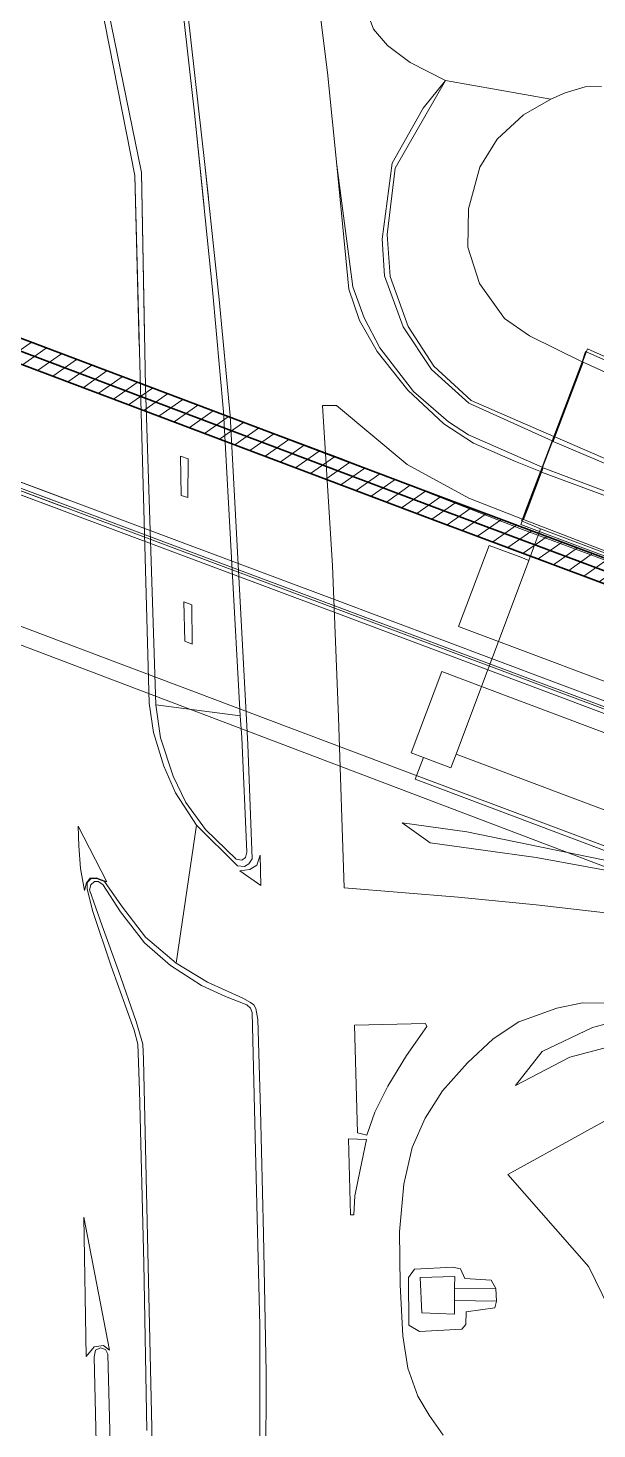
# Model space of a CAD drawing. Header units: metres. Extents: x 112942 to 118371, y 496117 to 499046.
# Drawn here: x 115475.6 to 115522.9, y 497496.9 to 497613.3 of the extents above; entities that cross this region are included whole.
import ezdxf

# ---------------------------------------------------------------- set-up
doc = ezdxf.new("R2010")
doc.units = ezdxf.units.M
for name, color, linetype, lineweight in [('B-WE-OG-TOPOKAART-G', 253, 'Continuous', 18), ('N-WE-KL-DATA_GLASVEZEL-G', 90, 'KL-GLASVEZEL-N', 35), ('N-WE-KL-DATA_KABELGOOT-A', 92, 'Continuous', 18), ('N-WE-KL-DATA_KABELGOOT-G', 90, 'Continuous', 35)]:
    doc.layers.add(name, color=color, linetype=linetype, lineweight=lineweight)
doc.linetypes.add('KL-GLASVEZEL-N', pattern='A,4,-1,[101,NLCS.SHX,S=0.5,R=0,X=0,Y=0],-1,4,-1,["G",Standard,S=1,R=0,X=-0.25,Y=-0.5],-1.5', length=12.5)

msp = doc.modelspace()

# ---------------------------------------------------------------- hatches: boundary and pattern name
at = {"layer": 'N-WE-KL-DATA_KABELGOOT-A'}
h = msp.add_hatch(dxfattribs=at)
h.set_pattern_fill('ANSI31', color=256, scale=0.35, style=0)
h.set_pattern_definition([(35, (115239.072, 497068.6275), (-0.6373868, 0.9102827), [])])
h.paths.add_polyline_path([(115409.834, 497611.872), (115409.133, 497609.998), (115429.111, 497602.526), (115472.372, 497586.338), (115508.985, 497572.531), (115553.699, 497555.805), (115598.336, 497539.082), (115647.466, 497520.636), (115672.726, 497511.137), (115673.43, 497513.009), (115648.168, 497522.508), (115599.038, 497540.954), (115554.399, 497557.679), (115509.689, 497574.403), (115473.076, 497588.21), (115429.811, 497604.4)])

# ---------------------------------------------------------------- linework, layer by layer
at = {"layer": 'B-WE-OG-TOPOKAART-G'}
for points in [[(115472.388, 497561.261, 0.155), (115472.47, 497568.502, 0.171), (115472.009, 497586.811, 0.196), (115471.358, 497602.911, 0.226), (115470.81, 497626.73, 0.266), (115470.174, 497669.904, 0.243), (115470.005, 497709.425, 0.32), (115469.887, 497734.478, 0.28), (115476.952, 497734.075, 0.535), (115477.048, 497714.528, 0.472), (115477.192, 497686.764, 0.458), (115477.408, 497677.577, 0.412), (115477.979, 497671.389, 0.446), (115479.136, 497661.056, 0.486), (115480.285, 497650.953, 0.478), (115480.476, 497646.021, 0.492), (115480.694, 497634.562, 0.412), (115481.024, 497619.141, 0.435), (115481.276, 497617.355, 0.435), (115484.485, 497601.019, 0.423), (115484.857, 497586.832, 0.411)], [(115485.289, 497587.758, 0.648), (115485.043, 497601.268, 0.67), (115481.525, 497618.476, 0.67), (115481.124, 497641.046, 0.692), (115481.042, 497646.612, 0.692), (115480.723, 497650.936, 0.692), (115479.953, 497658.257, 0.718), (115478.17, 497674.019, 0.627), (115477.805, 497677.456, 0.412), (115477.408, 497677.577, 0.412), (115477.192, 497686.764, 0.458), (115477.048, 497714.528, 0.472), (115476.952, 497734.075, 0.535), (115480.506, 497734.156, 0.512), (115481.096, 497715.171, 0.512), (115481.885, 497690.611, 0.466), (115482.7, 497673.728, 0.512), (115483.267, 497666.7, 0.512), (115482.883, 497666.58, 0.561), (115483.107, 497663.947, 0.675), (115484.903, 497647.168, 0.664), (115487.027, 497627.569, 0.69), (115489.432, 497606.187, 0.638), (115490.237, 497598.371, 0.65)], [(115490.606, 497599.161, 0.414), (115490.314, 497601.933, 0.426), (115488.622, 497616.974, 0.463), (115487.501, 497627.807, 0.478), (115486.173, 497640.094, 0.506), (115485.214, 497648.669, 0.495), (115484.064, 497659.084, 0.515), (115483.267, 497666.7, 0.512), (115482.7, 497673.728, 0.512), (115481.885, 497690.611, 0.466), (115481.096, 497715.171, 0.512), (115480.506, 497734.156, 0.512), (115487.563, 497733.848, 0.333), (115488.278, 497712.663, 0.38), (115489.309, 497689.096, 0.337), (115490.269, 497674.49, 0.383), (115491.689, 497661.59, 0.377), (115494.599, 497647.241, 0.36), (115497.253, 497633.482, 0.343), (115499.168, 497620.16, 0.327), (115499.429, 497618.083, 0.332)], [(115484.857, 497586.832, 0.411), (115484.485, 497601.019, 0.423), (115481.276, 497617.355, 0.435), (115481.024, 497619.141, 0.435), (115480.694, 497634.562, 0.412), (115480.476, 497646.021, 0.492), (115480.285, 497650.953, 0.478), (115479.136, 497661.056, 0.486), (115477.979, 497671.389, 0.446), (115477.408, 497677.577, 0.412), (115477.805, 497677.456, 0.412), (115478.17, 497674.019, 0.627), (115479.953, 497658.257, 0.718), (115480.723, 497650.936, 0.692), (115481.042, 497646.612, 0.692), (115481.124, 497641.046, 0.692), (115481.525, 497618.476, 0.67), (115485.043, 497601.268, 0.67), (115485.289, 497587.758, 0.648)], [(115490.237, 497598.371, 0.65), (115489.432, 497606.187, 0.638), (115487.027, 497627.569, 0.69), (115484.903, 497647.168, 0.664), (115483.107, 497663.947, 0.675), (115482.883, 497666.58, 0.561), (115483.267, 497666.7, 0.512), (115484.064, 497659.084, 0.515), (115485.214, 497648.669, 0.495), (115486.173, 497640.094, 0.506), (115487.501, 497627.807, 0.478), (115488.622, 497616.974, 0.463), (115490.314, 497601.933, 0.426), (115490.606, 497599.161, 0.414)], [(115486.22, 497557.049, 0.641), (115486.624, 497554.3, 0.632), (115487.675, 497551.13, 0.652), (115488.713, 497548.928, 0.652), (115490.362, 497546.707, 0.658), (115492.896, 497544.219, 0.652), (115493.379, 497544.153, 0.652), (115493.666, 497544.379, 0.652), (115493.795, 497544.801, 0.652), (115493.366, 497554.34, 0.647), (115493.241, 497556.139, 0.649), (115491.848, 497581.388, 0.661), (115490.944, 497591.512, 0.661), (115489.432, 497606.187, 0.638), (115487.027, 497627.569, 0.69)], [(115487.027, 497627.569, 0.69), (115489.432, 497606.187, 0.638), (115490.944, 497591.512, 0.661), (115491.848, 497581.388, 0.661)], [(115512.195, 497579.476, 0.597), (115510.533, 497580.543, 0.54), (115507.641, 497583.069, 0.48), (115504.835, 497586.712, 0.41), (115503.536, 497589.197, 0.353), (115502.596, 497591.76, 0.337), (115501.261, 497601.874, 0.35), (115500.5, 497609.57, 0.35), (115499.168, 497620.16, 0.327)], [(115499.168, 497620.16, 0.327), (115500.5, 497609.57, 0.35), (115501.261, 497601.874, 0.35), (115502.266, 497591.585, 0.263), (115503.151, 497588.982, 0.263), (115504.603, 497586.408, 0.303), (115507.152, 497583.17, 0.353), (115510.162, 497580.377, 0.377), (115512.621, 497578.784, 0.437), (115516.087, 497577.249, 0.5), (115518.167, 497576.42, 0.53), (115516.964, 497573.25, 0.607), (115516.67, 497572.471, 0.585), (115512.228, 497574.226, 0.467), (115507.099, 497577.021, 0.451), (115501.246, 497581.918, 0.393), (115500.069, 497581.912, 0.369), (115500.891, 497568.606, 0.415), (115501.413, 497556.02, 0.407), (115501.876, 497541.862, 0.344), (115511.352, 497541.082, 0.454), (115517.825, 497540.445, 0.448), (115525.275, 497539.582, 0.527)], [(115478.913, 497574.085, 6.997), (115461.108, 497580.739, 6.98), (115427.953, 497593.153, 6.947), (115391.189, 497606.931, 6.895), (115391.175, 497607.607, 7.026), (115391.111, 497611.35, 6.966), (115391.025, 497615.033, 6.894), (115391.018, 497615.36, 6.894), (115390.967, 497617.9, 6.895), (115429.461, 497603.463, 6.97), (115472.724, 497587.274, 6.963), (115483.218, 497583.317, 6.957)], [(115491.848, 497581.388, 0.661), (115493.241, 497556.139, 0.649), (115486.22, 497557.049, 0.641), (115485.367, 497583.448, 0.641), (115485.043, 497601.268, 0.67), (115481.525, 497618.476, 0.67)], [(115481.525, 497618.476, 0.67), (115485.043, 497601.268, 0.67), (115485.367, 497583.448, 0.641), (115486.22, 497557.049, 0.641)], [(115481.276, 497617.355, 0.435), (115484.485, 497601.019, 0.423), (115484.922, 497584.347, 0.409), (115485.687, 497557.187, 0.355), (115486.051, 497554.739, 0.403), (115486.893, 497551.943, 0.403), (115487.856, 497549.74, 0.392), (115489.619, 497547.047, 0.377), (115487.927, 497535.602, 0.37), (115485.384, 497537.758, 0.37), (115483.376, 497540.343, 0.353), (115481.967, 497542.376, 0.335), (115481.305, 497542.629, 0.335), (115480.843, 497542.609, 0.312), (115480.531, 497542.296, 0.312), (115480.526, 497541.735, 0.297), (115481.002, 497539.894, 0.3), (115482.538, 497535.35, 0.321), (115484.433, 497530.037, 0.321), (115484.74, 497528.878, 0.321), (115484.875, 497525.032, 0.321), (115485.226, 497510.67, 0.341), (115485.496, 497496.79, 0.335)], [(115488.622, 497616.974, 0.463), (115490.314, 497601.933, 0.426), (115491.495, 497590.716, 0.377), (115492.395, 497581.072, 0.42), (115493.863, 497553.761, 0.412), (115494.244, 497544.26, 0.389), (115493.946, 497543.833, 0.389), (115493.595, 497543.635, 0.389), (115493.011, 497543.672, 0.389), (115489.619, 497547.047, 0.377), (115487.856, 497549.74, 0.392), (115486.893, 497551.943, 0.403), (115486.051, 497554.739, 0.403), (115485.687, 497557.187, 0.355), (115484.922, 497584.347, 0.409), (115484.485, 497601.019, 0.423), (115481.276, 497617.355, 0.435)], [(115495.369, 497493.793, 0.408), (115495.385, 497501.55, 0.437), (115495.178, 497513.111, 0.419), (115494.929, 497523.424, 0.39), (115494.69, 497530.93, 0.376), (115494.528, 497531.839, 0.376), (115494.379, 497532.138, 0.376), (115494.089, 497532.317, 0.376), (115493.446, 497532.683, 0.376), (115490.521, 497534.011, 0.393), (115487.927, 497535.602, 0.37), (115489.619, 497547.047, 0.377), (115493.011, 497543.672, 0.389), (115493.595, 497543.635, 0.389), (115493.946, 497543.833, 0.389), (115494.244, 497544.26, 0.389), (115493.863, 497553.761, 0.412), (115492.395, 497581.072, 0.42), (115491.495, 497590.716, 0.377), (115490.314, 497601.933, 0.426), (115488.622, 497616.974, 0.463)], [(115503.444, 497615.462, 0.03), (115504.311, 497613.169, 0.007), (115505.478, 497611.806, -0.019), (115507.351, 497610.389, -0.06), (115510.275, 497608.895, -0.017), (115508.433, 497606.603, 0.27), (115505.869, 497602.029, 0.26), (115505.039, 497595.728, 0.32), (115505.211, 497592.679, 0.32), (115506.762, 497588.44, 0.33), (115509.121, 497584.901, 0.347), (115512.236, 497582.096, 0.39), (115519.131, 497578.962, 0.658), (115518.303, 497576.778, 0.623), (115512.195, 497579.476, 0.597)], [(115523.239, 497608.394, -0.275), (115521.893, 497608.38, -0.275), (115520.224, 497607.887, -0.296), (115519.027, 497607.361, -0.247), (115510.275, 497608.895, -0.017), (115507.351, 497610.389, -0.06), (115505.478, 497611.806, -0.019), (115504.311, 497613.169, 0.007), (115503.444, 497615.462, 0.03)], [(115512.236, 497582.096, 0.39), (115509.121, 497584.901, 0.347), (115506.762, 497588.44, 0.33), (115505.211, 497592.679, 0.32), (115505.039, 497595.728, 0.32), (115505.869, 497602.029, 0.26), (115508.433, 497606.603, 0.27), (115510.275, 497608.895, -0.017), (115506.119, 497601.624, 0.09), (115505.446, 497596.102, 0.103), (115505.698, 497592.613, 0.11), (115507.184, 497588.463, 0.117), (115509.33, 497585.172, 0.177), (115512.43, 497582.334, 0.247), (115519.275, 497579.341, 0.539), (115519.131, 497578.962, 0.658), (115512.236, 497582.096, 0.39)], [(115512.43, 497582.334, 0.247), (115509.33, 497585.172, 0.177), (115507.184, 497588.463, 0.117), (115505.698, 497592.613, 0.11), (115505.446, 497596.102, 0.103), (115506.119, 497601.624, 0.09), (115510.275, 497608.895, -0.017), (115519.027, 497607.361, -0.247), (115516.755, 497606.055, -0.197), (115514.585, 497604.016, -0.097), (115513.134, 497601.697, -0.037), (115512.207, 497598.237, -0.013), (115512.131, 497595.061, 0.03), (115513.114, 497592.035, 0.107), (115515.193, 497589.124, 0.203), (115517.256, 497587.703, 0.236), (115521.625, 497585.534, 0.723), (115519.275, 497579.341, 0.539), (115512.43, 497582.334, 0.247)], [(115517.256, 497587.703, 0.236), (115515.193, 497589.124, 0.203), (115513.114, 497592.035, 0.107), (115512.131, 497595.061, 0.03), (115512.207, 497598.237, -0.013), (115513.134, 497601.697, -0.037), (115514.585, 497604.016, -0.097), (115516.755, 497606.055, -0.197), (115519.027, 497607.361, -0.247), (115520.224, 497607.887, -0.296), (115521.893, 497608.38, -0.275), (115523.239, 497608.394, -0.275)], [(115473.54, 497562.563, 6.662), (115467.288, 497564.935, 6.931), (115434.472, 497577.299, 7.038), (115395.453, 497591.859, 7.038), (115382.57, 497596.773, 6.917), (115382.633, 497597.107, 9.27), (115382.682, 497597.363, 6.917), (115380.943, 497597.692, 6.903), (115380.961, 497598.363, 6.997), (115381.083, 497598.691, 6.997), (115391.314, 497594.856, 7.01), (115391.382, 497594.904, 7.01), (115391.379, 497595.031, 7.687), (115391.346, 497596.693, 7.074), (115391.324, 497597.777, 6.996), (115391.248, 497601.516, 6.984), (115391.174, 497605.182, 6.903), (115391.16, 497605.875, 6.983), (115391.159, 497605.921, 6.877), (115391.151, 497606.348, 6.953), (115431.181, 497591.302, 7.037), (115473.464, 497575.415, 7.077), (115478.631, 497573.48, 7.077)], [(115391.432, 497594.905, 7.01), (115391.396, 497596.694, 7.074), (115391.374, 497597.778, 6.996), (115391.298, 497601.517, 6.984), (115391.224, 497605.183, 6.903), (115391.21, 497605.883, 6.877), (115395.642, 497604.239, 6.967), (115411.152, 497598.398, 7.009), (115427.603, 497592.218, 6.947), (115460.758, 497579.804, 6.98), (115478.489, 497573.177, 6.997)], [(115516.087, 497577.249, 0.5), (115512.621, 497578.784, 0.437), (115510.162, 497580.377, 0.377), (115507.152, 497583.17, 0.353), (115504.603, 497586.408, 0.303), (115503.151, 497588.982, 0.263), (115502.266, 497591.585, 0.263), (115501.261, 497601.874, 0.35), (115502.596, 497591.76, 0.337), (115503.536, 497589.197, 0.353), (115504.835, 497586.712, 0.41), (115507.641, 497583.069, 0.48), (115510.533, 497580.543, 0.54), (115512.195, 497579.476, 0.597), (115518.303, 497576.778, 0.623), (115518.167, 497576.42, 0.53), (115516.087, 497577.249, 0.5)], [(115446.556, 497598.107, 6.858), (115477.137, 497586.663, 7.12), (115491.127, 497581.446, 7.12), (115501.537, 497577.523, 7.129), (115516.452, 497571.688, 7.093), (115528.692, 497567.164, 7.12), (115542.843, 497561.929, 7.12), (115574.49, 497550.041, 7.12), (115586.899, 497545.411, 7.12), (115598.658, 497541.05, 7.12), (115617.619, 497533.798, 7.12), (115637.471, 497526.33, 7.12), (115648.724, 497522.228, 7.12), (115664.03, 497516.609, 6.973), (115673.069, 497513.282, 7.039), (115694.12, 497505.354, 7.087), (115709.66, 497499.535, 7.087)], [(115446.556, 497598.107, 6.858), (115477.137, 497586.663, 7.12), (115483.646, 497584.236, 7.12)], [(115472.724, 497587.274, 6.963), (115509.337, 497573.467, 6.943), (115554.049, 497556.742, 6.943), (115598.687, 497540.018, 6.96), (115647.817, 497521.572, 7.013), (115680.382, 497509.327, 7.067), (115711.719, 497497.702, 7.083)], [(115528.869, 497583.31, -0.747), (115521.903, 497586.4, 0.003), (115521.625, 497585.534, 0.723), (115517.256, 497587.703, 0.236)], [(115618.586, 497533.866, 3.283), (115599.233, 497541.127, 2.767), (115573.084, 497550.865, 2.037), (115556.282, 497557.221, 1.681), (115545.733, 497561.148, 1.426), (115536.334, 497564.571, 1.024), (115516.537, 497572.04, 0.946), (115516.645, 497572.305, 0.73), (115516.716, 497572.451, 0.585), (115517.011, 497573.232, 0.607), (115518.35, 497576.76, 0.623), (115519.256, 497579.149, 0.603), (115521.672, 497585.517, 0.723), (115522.072, 497586.612, 0.706), (115528.889, 497583.579, 0.799), (115537.32, 497579.758, 1.057), (115557.694, 497570.527, 1.621), (115587.212, 497557.149, 2.341), (115595.657, 497553.406, 2.487), (115618.567, 497544.862, 3.298)], [(115645.074, 497524.852, -0.225), (115612.921, 497536.926, -0.247), (115592.077, 497544.747, -0.203), (115568.162, 497553.761, -0.218), (115556.507, 497558.147, -0.233), (115556.229, 497557.396, -0.233), (115539.745, 497563.584, -0.248), (115518.187, 497571.673, -0.198), (115516.599, 497572.325, 0.73), (115516.67, 497572.471, 0.585), (115516.964, 497573.25, 0.607), (115518.167, 497576.42, 0.53), (115518.303, 497576.778, 0.623), (115519.131, 497578.962, 0.658), (115519.275, 497579.341, 0.539), (115521.625, 497585.534, 0.723), (115521.903, 497586.4, 0.003), (115528.869, 497583.31, -0.747)], [(115519.368, 497579.306, 0.539), (115521.718, 497585.499, 0.723), (115542.164, 497576.202, 1.247), (115571.394, 497562.969, 2.01), (115586.834, 497555.884, 2.253), (115595.208, 497552.293, 2.487), (115615.456, 497544.62, 3.16), (115646.381, 497533.146, 3.957), (115684.944, 497518.686, 4.923), (115735.245, 497499.877, 6.177)], [(115525.275, 497539.582, 0.527), (115517.825, 497540.445, 0.448), (115511.352, 497541.082, 0.454), (115501.876, 497541.862, 0.344), (115501.413, 497556.02, 0.407), (115500.891, 497568.606, 0.415), (115500.069, 497581.912, 0.369), (115501.246, 497581.918, 0.393), (115507.099, 497577.021, 0.451), (115512.228, 497574.226, 0.467), (115516.67, 497572.471, 0.585), (115516.599, 497572.325, 0.73), (115518.187, 497571.673, -0.198), (115517.216, 497569.047, -0.197), (115516.532, 497569.306, -0.14), (115513.903, 497570.294, -0.197), (115511.367, 497563.557, -0.197), (115514.68, 497562.31, -0.197), (115513.282, 497558.561, -0.195), (115509.97, 497559.81, -0.197), (115507.429, 497553.074, -0.197), (115508.451, 497552.688, -0.239), (115507.774, 497550.883, -0.25), (115533.257, 497541.28, -0.424)], [(115702.786, 497490.147, 7.053), (115676.544, 497499.999, 7.157), (115623.934, 497519.679, 7.037), (115583.572, 497534.839, 7.073), (115541.963, 497550.445, 7.097), (115500.859, 497565.882, 7.017), (115461.108, 497580.739, 6.98)], [(115460.758, 497579.804, 6.98), (115500.509, 497564.947, 7.017), (115541.612, 497549.511, 7.097), (115583.221, 497533.905, 7.073), (115623.584, 497518.744, 7.037), (115676.194, 497499.064, 7.157), (115702.435, 497489.212, 7.053)], [(115713.432, 497498.546, 5.89), (115691.969, 497506.504, 5.288), (115670.682, 497514.552, 4.72), (115647.302, 497523.315, 4.093), (115624.104, 497532.011, 3.482), (115600.096, 497541.073, 2.844), (115576.562, 497549.847, 2.196), (115552.648, 497558.862, 1.555), (115532.15, 497566.526, 1.022), (115516.764, 497572.436, 0.585), (115517.058, 497573.215, 0.607), (115518.26, 497576.385, 0.53), (115556.761, 497562.143, 1.612), (115557.201, 497562.057, 1.597), (115557.466, 497562.191, 1.597), (115557.556, 497562.442, 1.597), (115557.471, 497562.688, 1.597), (115557.082, 497562.95, 1.612), (115519.368, 497579.306, 0.539)], [(115541.427, 497568.031, 1.152), (115556.831, 497562.211, 1.657), (115557.109, 497562.188, 1.657), (115557.352, 497562.234, 1.657), (115557.469, 497562.453, 1.657), (115557.331, 497562.716, 1.657), (115551.293, 497565.308, 1.503), (115539.806, 497570.211, 1.111), (115519.224, 497578.927, 0.658), (115519.368, 497579.306, 0.539), (115557.082, 497562.95, 1.612), (115557.471, 497562.688, 1.597), (115557.556, 497562.442, 1.597), (115557.466, 497562.191, 1.597), (115557.201, 497562.057, 1.597), (115556.761, 497562.143, 1.612), (115518.26, 497576.385, 0.53), (115518.396, 497576.743, 0.623), (115541.427, 497568.031, 1.152)], [(115488.913, 497577.474, 0.693), (115488.897, 497574.282, 0.684), (115488.329, 497574.447, 0.7), (115488.291, 497577.705, 0.691), (115488.913, 497577.474, 0.693)], [(115488.329, 497574.447, 0.7), (115488.897, 497574.282, 0.684), (115488.913, 497577.474, 0.693), (115488.291, 497577.705, 0.691), (115488.329, 497574.447, 0.7)], [(115809.343, 497458.05, 6.985), (115808.175, 497454.965, 7.055), (115806.948, 497451.722, 7.071), (115806.934, 497451.686, 7.115), (115806.731, 497451.148, 7.027), (115806.57, 497450.722, 7.078), (115798.806, 497453.639, 7.077), (115779.42, 497460.927, 7.077), (115760.739, 497467.952, 7.08), (115737.283, 497476.748, 7.08), (115716.351, 497484.624, 7.043), (115698.2, 497491.413, 7.053), (115675.74, 497499.817, 7.133), (115641.164, 497512.772, 7.13), (115599.672, 497528.333, 7.123), (115555.869, 497544.778, 7.12), (115518.239, 497558.855, 7.08), (115473.534, 497575.6, 7.077)], [(115478.714, 497573.66, 7.077), (115473.534, 497575.6, 7.077)], [(115473.464, 497575.415, 7.077), (115518.17, 497558.67, 7.08), (115555.8, 497544.593, 7.12), (115599.602, 497528.148, 7.123), (115641.095, 497512.587, 7.13), (115675.671, 497499.632, 7.133), (115806.516, 497450.529, 7.078)], [(115539.745, 497563.584, -0.248), (115538.792, 497561.059, -0.249), (115538.757, 497560.965, -0.249), (115536.23, 497554.221, -0.247), (115514.68, 497562.31, -0.197), (115517.216, 497569.047, -0.197), (115518.187, 497571.673, -0.198), (115539.745, 497563.584, -0.248)], [(115514.68, 497562.31, -0.197), (115511.367, 497563.557, -0.197), (115513.903, 497570.294, -0.197), (115516.532, 497569.306, -0.14), (115517.216, 497569.047, -0.197), (115514.68, 497562.31, -0.197)], [(115706.042, 497476.9, 6.973), (115672.199, 497489.658, 7.053), (115639.365, 497501.796, 7.047), (115594.596, 497518.782, 7.08), (115551.014, 497535.038, 7.047), (115508.148, 497551.084, 7.047), (115467.783, 497566.306, 6.843)], [(115489.215, 497565.359, 0.717), (115489.238, 497562.094, 0.697), (115488.637, 497562.332, 0.729), (115488.555, 497565.601, 0.729), (115489.215, 497565.359, 0.717)], [(115488.637, 497562.332, 0.729), (115489.238, 497562.094, 0.697), (115489.215, 497565.359, 0.717), (115488.555, 497565.601, 0.729), (115488.637, 497562.332, 0.729)], [(115715.851, 497472.462, 7.15), (115692.104, 497481.335, 7.195), (115668.718, 497489.942, 7.156), (115650.083, 497496.986, 7.141), (115602.465, 497514.859, 7.132), (115587.628, 497520.457, 7.18), (115569.512, 497527.24, 7.786), (115563.185, 497529.566, 7.753), (115560.729, 497530.461, 7.75), (115555.958, 497532.165, 7.753), (115525.138, 497542.988, 4.444), (115467.288, 497564.935, 6.931)], [(115625.298, 497516.548, -0.221), (115611.163, 497521.83, -0.239), (115607.737, 497523.114, -0.248), (115586.898, 497530.935, -0.203), (115583.451, 497532.231, -0.219), (115562.471, 497540.104, -0.217), (115559.124, 497541.361, -0.222), (115538.151, 497549.228, -0.202), (115534.835, 497550.471, -0.245), (115513.282, 497558.561, -0.195), (115514.68, 497562.31, -0.197), (115536.23, 497554.221, -0.247), (115539.55, 497552.97, -0.207), (115560.51, 497545.113, -0.223), (115563.884, 497543.847, -0.218), (115564.368, 497543.649, -0.21), (115584.855, 497535.976, -0.221), (115588.3, 497534.681, -0.2), (115609.148, 497526.859, -0.247), (115612.574, 497525.574, -0.239), (115626.715, 497520.291, -0.221)], [(115513.282, 497558.561, -0.195), (115511.164, 497552.946, -0.197), (115510.74, 497551.825, -0.195), (115508.451, 497552.688, -0.239), (115507.429, 497553.074, -0.197), (115509.97, 497559.81, -0.197), (115513.282, 497558.561, -0.195)], [(115513.282, 497558.561, -0.195), (115534.835, 497550.471, -0.245), (115532.729, 497544.853, -0.244), (115511.164, 497552.946, -0.197), (115513.282, 497558.561, -0.195)], [(115486.22, 497557.049, 0.641), (115493.241, 497556.139, 0.649), (115493.366, 497554.34, 0.647), (115493.795, 497544.801, 0.652), (115493.666, 497544.379, 0.652), (115493.379, 497544.153, 0.652), (115492.896, 497544.219, 0.652), (115490.362, 497546.707, 0.658), (115488.713, 497548.928, 0.652), (115487.675, 497551.13, 0.652), (115486.624, 497554.3, 0.632), (115486.22, 497557.049, 0.641)], [(115532.182, 497538.586, -0.3), (115532.41, 497539.157, -0.477), (115533.257, 497541.28, -0.424), (115507.774, 497550.883, -0.25), (115508.451, 497552.688, -0.239), (115510.74, 497551.825, -0.195), (115511.164, 497552.946, -0.197), (115532.729, 497544.853, -0.244), (115532.312, 497543.732, -0.242), (115535.617, 497542.486, -0.207), (115534.107, 497538.463, -0.206), (115534.008, 497538.18, -0.208), (115532.182, 497538.586, -0.3)], [(115480.318, 497541.619, 0.341), (115479.99, 497543.469, 0.326), (115479.841, 497545.347, 0.321), (115479.79, 497546.971, 0.303), (115482.156, 497542.349, 0.344), (115481.275, 497542.686, 0.341), (115480.794, 497542.65, 0.341), (115480.476, 497542.272, 0.341), (115480.318, 497541.619, 0.341)], [(115526.973, 497539.447, 0.228), (115527.162, 497542.199, 0.222), (115526.291, 497542.822, 0.222), (115517.813, 497544.377, 0.169), (115509.027, 497545.59, 0.155), (115506.683, 497547.255, -0.054), (115512.067, 497546.515, -0.153), (115526.347, 497543.577, -0.351), (115528.597, 497542.361, -0.397), (115529.087, 497541.552, -0.397), (115528.703, 497539.211, -0.397), (115526.973, 497539.447, 0.228)], [(115526.347, 497543.577, -0.351), (115512.067, 497546.515, -0.153), (115506.683, 497547.255, -0.054), (115509.027, 497545.59, 0.155), (115517.813, 497544.377, 0.169), (115526.291, 497542.822, 0.222)], [(115494.959, 497542.039, 0.396), (115493.213, 497543.254, 0.385), (115494.042, 497543.367, 0.385), (115494.611, 497543.744, 0.385), (115494.887, 497544.572, 0.385), (115494.959, 497542.039, 0.396)], [(115485.496, 497496.79, 0.335), (115485.226, 497510.67, 0.341), (115484.875, 497525.032, 0.321), (115484.74, 497528.878, 0.321), (115484.433, 497530.037, 0.321), (115482.538, 497535.35, 0.321), (115481.002, 497539.894, 0.3), (115480.526, 497541.735, 0.297), (115480.531, 497542.296, 0.312), (115480.843, 497542.609, 0.312), (115481.305, 497542.629, 0.335), (115481.967, 497542.376, 0.335)], [(115494.881, 497488.329, 0.643), (115494.861, 497505.485, 0.672), (115494.521, 497520.037, 0.646), (115494.221, 497531.503, 0.602), (115494.082, 497531.854, 0.602), (115493.783, 497532.134, 0.602), (115492.03, 497532.823, 0.611), (115490.019, 497533.739, 0.632), (115487.45, 497535.39, 0.649), (115485.295, 497537.294, 0.605), (115483.296, 497539.856, 0.617), (115481.825, 497542.12, 0.588), (115481.447, 497542.366, 0.553), (115481.132, 497542.37, 0.553), (115480.84, 497542.096, 0.553), (115480.733, 497541.698, 0.553), (115481.772, 497538.695, 0.591), (115483.121, 497534.956, 0.614), (115484.595, 497530.737, 0.594), (115485.167, 497528.863, 0.594), (115485.21, 497527.625, 0.594), (115485.362, 497520.283, 0.573), (115485.62, 497509.221, 0.573), (115485.911, 497497.017, 0.597), (115486.13, 497486.31, 0.614)], [(115485.21, 497527.625, 0.594), (115485.167, 497528.863, 0.594), (115484.595, 497530.737, 0.594), (115483.121, 497534.956, 0.614), (115481.772, 497538.695, 0.591), (115480.733, 497541.698, 0.553), (115480.84, 497542.096, 0.553), (115481.132, 497542.37, 0.553), (115481.447, 497542.366, 0.553), (115481.825, 497542.12, 0.588), (115483.296, 497539.856, 0.617), (115485.295, 497537.294, 0.605), (115487.45, 497535.39, 0.649), (115490.019, 497533.739, 0.632), (115492.03, 497532.823, 0.611), (115493.783, 497532.134, 0.602), (115494.082, 497531.854, 0.602), (115494.221, 497531.503, 0.602), (115494.521, 497520.037, 0.646), (115494.861, 497505.485, 0.672), (115494.881, 497488.329, 0.643)], [(115481.967, 497542.376, 0.335), (115483.376, 497540.343, 0.353), (115485.384, 497537.758, 0.37), (115487.927, 497535.602, 0.37), (115490.521, 497534.011, 0.393), (115493.446, 497532.683, 0.376), (115494.089, 497532.317, 0.376), (115494.379, 497532.138, 0.376), (115494.528, 497531.839, 0.376), (115494.69, 497530.93, 0.376), (115494.929, 497523.424, 0.39), (115495.178, 497513.111, 0.419), (115495.385, 497501.55, 0.437), (115495.369, 497493.793, 0.408)], [(115510.095, 497496.382, 0.239), (115508.928, 497498.044, 0.262), (115507.997, 497499.642, 0.257), (115507.146, 497501.96, 0.28), (115506.73, 497504.656, 0.367), (115506.527, 497508.881, 0.419), (115506.456, 497513.277, 0.446), (115506.827, 497517.237, 0.399), (115507.532, 497520.299, 0.35), (115508.587, 497522.736, 0.353), (115510.031, 497524.992, 0.344), (115512.126, 497527.307, 0.358), (115514.236, 497529.314, 0.385), (115516.378, 497530.725, 0.376), (115519.53, 497531.867, 0.425), (115521.657, 497532.295, 0.416), (115524.363, 497532.262, 0.495), (115524.308, 497531.822, 0.483), (115525.285, 497531.692, 0.387), (115524.56, 497530.804, 0.341), (115522.501, 497530.241, 0.292), (115518.322, 497528.267, 0.158)], [(115524.363, 497532.262, 0.495), (115521.657, 497532.295, 0.416), (115519.53, 497531.867, 0.425), (115516.378, 497530.725, 0.376), (115514.236, 497529.314, 0.385), (115512.126, 497527.307, 0.358), (115510.031, 497524.992, 0.344), (115508.587, 497522.736, 0.353), (115507.532, 497520.299, 0.35), (115506.827, 497517.237, 0.399), (115506.456, 497513.277, 0.446), (115506.527, 497508.881, 0.419), (115506.73, 497504.656, 0.367), (115507.146, 497501.96, 0.28), (115507.997, 497499.642, 0.257), (115508.928, 497498.044, 0.262), (115510.095, 497496.382, 0.239)], [(115527.037, 497531.459, -0.397), (115526.633, 497529.783, -0.33), (115526.042, 497528.869, -0.284), (115524.071, 497528.689, -0.284), (115520.605, 497527.776, -0.162), (115516.105, 497525.445, -0.046), (115518.322, 497528.267, 0.158), (115522.501, 497530.241, 0.292), (115524.56, 497530.804, 0.341), (115525.285, 497531.692, 0.387), (115527.037, 497531.459, -0.397)], [(115518.322, 497528.267, 0.158), (115516.105, 497525.445, -0.046), (115520.605, 497527.776, -0.162), (115524.071, 497528.689, -0.284), (115526.042, 497528.869, -0.284), (115526.633, 497529.783, -0.33), (115527.037, 497531.459, -0.397), (115531.327, 497530.853, -0.463), (115531.61, 497524.082, -0.267), (115539.818, 497522.661, -0.35), (115540.512, 497522.508, -0.362), (115568.693, 497513.05, -0.316), (115602.285, 497500.378, -0.336), (115640.794, 497487.5, -0.301)], [(115502.742, 497530.453, 0.405), (115502.989, 497521.499, 0.402), (115503.747, 497521.309, 0.39), (115504.414, 497523.21, 0.451), (115505.498, 497525.386, 0.393), (115507.052, 497527.936, 0.431), (115508.733, 497530.323, 0.437), (115508.614, 497530.574, 0.437), (115502.742, 497530.453, 0.405)], [(115504.414, 497523.21, 0.451), (115503.747, 497521.309, 0.39), (115502.989, 497521.499, 0.402), (115502.742, 497530.453, 0.405), (115508.614, 497530.574, 0.437), (115508.733, 497530.323, 0.437), (115507.052, 497527.936, 0.431), (115505.498, 497525.386, 0.393), (115504.414, 497523.21, 0.451)], [(115486.13, 497486.31, 0.614), (115485.911, 497497.017, 0.597), (115485.62, 497509.221, 0.573), (115485.362, 497520.283, 0.573), (115485.21, 497527.625, 0.594)], [(115522.176, 497510.378, -0.188), (115527.128, 497500.263, -0.139), (115530.282, 497495.835, -0.139), (115537.232, 497497.527, -0.176), (115540.661, 497502.576, -0.261), (115532.852, 497520.143, -0.165), (115527.704, 497524.805, -0.229), (115515.457, 497518.037, -0.188), (115522.176, 497510.378, -0.188)], [(115532.852, 497520.143, -0.165), (115540.661, 497502.576, -0.261), (115537.232, 497497.527, -0.176), (115530.282, 497495.835, -0.139), (115527.128, 497500.263, -0.139), (115522.176, 497510.378, -0.188), (115515.457, 497518.037, -0.188), (115527.704, 497524.805, -0.229), (115532.852, 497520.143, -0.165)], [(115502.244, 497521.012, 0.434), (115503.732, 497520.947, 0.393), (115503.19, 497518.431, 0.425), (115502.765, 497516.265, 0.443), (115502.686, 497514.705, 0.446), (115502.409, 497514.696, 0.446), (115502.244, 497521.012, 0.434)], [(115480.46, 497502.925, 0.355), (115480.257, 497514.509, 0.361), (115482.396, 497503.459, 0.358), (115481.882, 497503.831, 0.358), (115481.112, 497503.734, 0.332), (115480.46, 497502.925, 0.355)], [(115514.471, 497508.58, 0.062), (115511.045, 497508.597, 0.928), (115511.047, 497508.697, 0.928), (115511.062, 497509.574, 0.963), (115508.183, 497509.476, 0.98), (115508.328, 497506.548, 1.001), (115511.032, 497506.445, 1.001), (115511.03, 497507.572, 0.963), (115514.518, 497507.528, 0.062), (115514.39, 497506.96, 0.015), (115512.016, 497506.635, 0.228), (115511.981, 497505.584, 0.228), (115511.643, 497505.2, 0.228), (115508.137, 497505.017, 0.399), (115507.246, 497505.531, 0.399), (115507.209, 497509.501, 0.414), (115507.706, 497510.179, 0.373), (115510.891, 497510.338, 0.303), (115511.542, 497510.214, 0.138), (115511.896, 497509.417, 0.059), (115514.085, 497509.275, 0.021), (115514.471, 497508.58, 0.062)], [(115511.542, 497510.214, 0.138), (115510.891, 497510.338, 0.303), (115507.706, 497510.179, 0.373), (115507.209, 497509.501, 0.414), (115507.246, 497505.531, 0.399), (115508.137, 497505.017, 0.399), (115511.643, 497505.2, 0.228), (115511.981, 497505.584, 0.228), (115512.016, 497506.635, 0.228), (115514.39, 497506.96, 0.015), (115514.518, 497507.528, 0.062), (115514.471, 497508.58, 0.062), (115514.085, 497509.275, 0.021), (115511.896, 497509.417, 0.059), (115511.542, 497510.214, 0.138)], [(115511.03, 497507.572, 0.963), (115511.032, 497506.445, 1.001), (115508.328, 497506.548, 1.001), (115508.183, 497509.476, 0.98), (115511.062, 497509.574, 0.963), (115511.047, 497508.697, 0.928), (115511.045, 497508.597, 0.928), (115511.03, 497507.572, 0.963)], [(115514.471, 497508.58, 0.062), (115514.518, 497507.528, 0.062), (115511.03, 497507.572, 0.963), (115511.045, 497508.597, 0.928), (115514.471, 497508.58, 0.062)], [(115481.1, 497502.913, 0.399), (115481.567, 497483.974, 0.408), (115481.962, 497483.49, 0.396), (115482.303, 497483.455, 0.396), (115482.604, 497483.732, 0.396), (115482.742, 497484.167, 0.396), (115482.259, 497503.111, 0.396), (115482.052, 497503.514, 0.396), (115481.625, 497503.637, 0.399), (115481.224, 497503.458, 0.399), (115481.1, 497502.913, 0.399)], [(115482.604, 497483.732, 0.396), (115482.303, 497483.455, 0.396), (115481.962, 497483.49, 0.396), (115481.567, 497483.974, 0.408), (115481.1, 497502.913, 0.399), (115481.224, 497503.458, 0.399), (115481.625, 497503.637, 0.399), (115482.052, 497503.514, 0.396), (115482.259, 497503.111, 0.396), (115482.742, 497484.167, 0.396), (115482.604, 497483.732, 0.396)]]:
    msp.add_polyline3d(points, dxfattribs=at)
at = {"layer": 'N-WE-KL-DATA_GLASVEZEL-G', "flags": 128}
msp.add_lwpolyline([(113099.712, 499014.37), (113099.44, 499003.59), (113099.499, 498999.792), (113099.804, 498996.137), (113099.53, 498968.354), (113099.566, 498951.056), (113099.476, 498942.658), (113099.726, 498939.408), (113100.155, 498937.952), (113101.157, 498935.413), (113102.32, 498932.796), (113103.399, 498931.465), (113105.433, 498929.886), (113106.674, 498929.14), (113108.587, 498928.742), (113115.604, 498928.288), (113129.599, 498927.262), (113152.277, 498925.63), (113152.278, 498925.63), (113175.725, 498923.657), (113198.974, 498921.279), (113220.698, 498917.529), (113241.314, 498911.718), (113259.89, 498904.498), (113281.526, 498893.155), (113301.308, 498879.664), (113319.784, 498863.537), (113333.555, 498848.523), (113341.231, 498838.155), (113343.813, 498834.565), (113349.506, 498825.765), (113354.73, 498816.673), (113359.468, 498807.319), (113363.708, 498797.729), (113367.618, 498787.457), (113368.69, 498784.539), (113369.84, 498781.239), (113370.932, 498777.919), (113371.966, 498774.58), (113372.942, 498771.223), (113373.858, 498767.849), (113374.715, 498764.461), (113375.512, 498761.057), (113376.249, 498757.641), (113376.904, 498754.201), (113377.495, 498750.762), (113378.051, 498747.312), (113378.547, 498743.858), (113378.751, 498742.291), (113379.096, 498739.399), (113379.409, 498736.448), (113379.688, 498733.512), (113379.978, 498730.104), (113380.237, 498726.718), (113380.477, 498723.355), (113380.731, 498719.632), (113381.013, 498716.6), (113381.313, 498713.488), (113381.645, 498710.241), (113382.004, 498707.026), (113382.398, 498703.847), (113382.864, 498700.521), (113383.288, 498697.357), (113383.734, 498694.396), (113384.26, 498691.285), (113384.844, 498688.186), (113385.484, 498685.098), (113386.182, 498682.023), (113386.937, 498678.961), (113387.748, 498675.913), (113388.615, 498672.881), (113389.539, 498669.866), (113390.518, 498666.868), (113391.552, 498663.889), (113392.642, 498660.93), (113393.786, 498657.991), (113394.984, 498655.073), (113396.236, 498652.179), (113397.542, 498649.308), (113398.9, 498646.462), (113400.311, 498643.642), (113401.774, 498640.848), (113403.288, 498638.082), (113404.854, 498635.344), (113406.469, 498632.635), (113408.135, 498629.958), (113409.85, 498627.311), (113411.614, 498624.697), (113413.425, 498622.115), (113415.285, 498619.568), (113417.191, 498617.056), (113419.143, 498614.579), (113421.141, 498612.139), (113423.183, 498609.736), (113425.27, 498607.372), (113427.401, 498605.046), (113429.574, 498602.761), (113431.788, 498600.516), (113434.044, 498598.312), (113436.344, 498596.148), (113437.799, 498594.819), (113441.055, 498591.955), (113443.465, 498589.927), (113445.915, 498587.941), (113448.402, 498586.001), (113450.924, 498584.108), (113453.48, 498582.262), (113456.07, 498580.463), (113458.734, 498578.718), (113461.177, 498577.178), (113463.659, 498575.644), (113466.184, 498574.143), (113469.543, 498572.148), (113472.314, 498570.568), (113475.129, 498569.013), (113477.98, 498567.48), (113480.865, 498565.962), (113483.778, 498564.454), (113489.504, 498561.531), (113492.64, 498560.008), (113501.635, 498555.639), (113510.63, 498551.27), (113519.626, 498546.901), (113528.621, 498542.532), (113537.616, 498538.163), (113546.611, 498533.794), (113555.593, 498529.431), (113560.418, 498527.154), (113579.63, 498518.055), (113601.833, 498507.934), (113627.27, 498496.378), (113627.896, 498496.699), (113651.209, 498486.151), (113674.376, 498475.686), (113700.62, 498463.505), (113723.402, 498452.851), (113747.607, 498441.92), (113826.936, 498407.232), (113831.96, 498404.555), (113856.291, 498390.206), (113876.281, 498378.09), (113881.116, 498375.349), (113901.444, 498365.312), (113923.487, 498354.345), (113947.094, 498342.456), (113969.922, 498330.857), (113998.595, 498316.097), (114017.505, 498306.229), (114042.278, 498293.06), (114066.728, 498280.02), (114090.418, 498267.163), (114113.179, 498254.611), (114113.179, 498254.611), (114136.142, 498241.86), (114161.935, 498227.268), (114186.026, 498213.509), (114206.354, 498201.808), (114231.746, 498186.946), (114255.923, 498172.65), (114282.573, 498156.533), (114306.156, 498142.09), (114330.404, 498127.051), (114353.649, 498112.661), (114377.173, 498098.282), (114400.39, 498084.264), (114400.39, 498084.264), (114400.39, 498084.264), (114424.381, 498069.86), (114447.304, 498056.342), (114471.846, 498042.035), (114494.618, 498028.886), (114509.723, 498020.344), (114519.828, 498014.63), (114532.295, 498007.637), (114547.431, 497999.207), (114554.569, 497995.219), (114561.698, 497991.236), (114576.34, 497983.145), (114594.008, 497973.536), (114612.78, 497963.411), (114629.357, 497954.521), (114637.087, 497950.389), (114659.016, 497938.907), (114663.476, 497936.6), (114670.112, 497933.227), (114681.314, 497927.562), (114688.002, 497924.245), (114688.002, 497924.245), (114699.381, 497918.468), (114713.724, 497911.12), (114722.775, 497906.57), (114739.305, 497898.205), (114758.236, 497888.959), (114781.307, 497877.636), (114789.929, 497873.442), (114806.071, 497865.567), (114820.247, 497858.793), (114832.07, 497853.143), (114839.35, 497849.661), (114859.114, 497839.161), (114859.834, 497838.808), (114861.029, 497838.223), (114918.608, 497811.949), (114920.617, 497810.991), (114927.641, 497808.928), (114945.501, 497801.09), (114955.15, 497796.805), (114965.848, 497790.973), (114978.069, 497784.16), (114993.439, 497777.439), (115009.534, 497770.42), (115024.846, 497763.803), (115042.759, 497756.185), (115061.558, 497748.294), (115077.255, 497741.973), (115077.779, 497741.733), (115092.907, 497735.4), (115110.354, 497728.204), (115119.312, 497724.566), (115128.235, 497737.264), (115131.2, 497735.069), (115137.069, 497730.88), (115143.723, 497726.432), (115148.029, 497723.754), (115152.972, 497720.979), (115157.087, 497718.73), (115164.692, 497714.92), (115172.898, 497710.903), (115184.421, 497705.42), (115193.888, 497701.085), (115205.145, 497695.936), (115213.536, 497692.157), (115219.93, 497689.177), (115224.911, 497687.06), (115232.819, 497683.83), (115236.05, 497682.537), (115239.06, 497681.366), (115251.825, 497676.544), (115276.956, 497667.151), (115291.756, 497661.561), (115301.108, 497658.029), (115320.058, 497650.863), (115338.866, 497643.693), (115343.986, 497641.686), (115350.871, 497638.768), (115360.275, 497634.799), (115365.004, 497632.73), (115366.013, 497632.289), (115368.097, 497631.377), (115378.556, 497626.904), (115381.75, 497621.432), (115390.867, 497617.898), (115409.483, 497610.935), (115429.461, 497603.463), (115472.724, 497587.274), (115509.337, 497573.467), (115554.049, 497556.742), (115598.687, 497540.018), (115647.817, 497521.572), (115674.818, 497511.419), (115678.607, 497521.062), (115684.944, 497518.686), (115735.335, 497499.843), (115749.331, 497494.619), (115760.346, 497490.443), (115766.452, 497487.922), (115783.719, 497479.9), (115812.497, 497466.388), (115840.452, 497453.266), (115858.018, 497445.157), (115866.741, 497441.75), (115868.95, 497447.502), (115869.315, 497448.433, -0.1086482), (116037.119, 497385.881), (116033.732, 497377.249), (116036.858, 497376.155), (116055.709, 497369.801), (116070.22, 497365.032), (116083.866, 497360.782), (116098.486, 497356.612), (116108.822, 497353.737), (116119.993, 497350.693), (116139.214, 497345.83), (116156.574, 497341.763), (116175.357, 497337.731), (116192.155, 497334.492), (116209.518, 497331.394), (116229.215, 497328.132), (116252.122, 497324.636), (116273.129, 497321.579), (116294.892, 497318.468), (116318.004, 497315.13), (116350.283, 497310.51), (116375.702, 497308.929), (116382.507, 497308.552), (116391.295, 497307.551), (116394.42, 497307.113), (116414.484, 497304.356), (116428.189, 497302.486), (116446.786, 497300.064), (116447.908, 497300.203), (116465.238, 497297.672), (116484.7, 497295.014), (116499.765, 497292.854), (116518.539, 497290.195), (116530.143, 497288.552), (116530.143, 497288.552), (116543.156, 497286.449), (116557.771, 497284.095), (116583.542, 497280.464), (116599.888, 497278.119), (116603.095, 497277.66), (116619.573, 497275.303), (116621.152, 497275.082), (116633.544, 497273.341), (116633.545, 497273.341), (116653.547, 497270.317), (116671.848, 497267.597), (116690.341, 497264.969), (116706.459, 497262.623), (116729, 497259.366), (116746.183, 497256.921), (116746.184, 497256.921), (116763.721, 497254.622), (116779.247, 497252.629), (116791.531, 497250.928), (116804.353, 497248.974), (116819.991, 497246.579), (116821.942, 497246.281), (116839.124, 497243.442), (116854.06, 497240.888), (116866.134, 497238.738), (116881.205, 497235.958), (116895.36, 497233.221), (116911.178, 497229.829), (116922.465, 497227.404), (116928.773, 497226.001), (116935.648, 497224.384), (116950.836, 497220.819), (116958.714, 497218.906), (116965.477, 497217.317), (116970.562, 497216.021), (116987.366, 497211.877), (117002.705, 497207.462), (117002.705, 497207.462), (117026.556, 497200.667), (117041.28, 497196.413), (117055.76, 497192.029), (117063.582, 497189.546), (117071.053, 497187.195), (117080.69, 497184.04), (117093.272, 497179.894), (117102.488, 497176.852), (117114.903, 497172.605), (117124.555, 497169.23), (117134.115, 497165.827), (117143.269, 497162.513), (117150.342, 497159.896), (117159.785, 497156.382), (117168.774, 497152.871), (117182.119, 497147.629), (117192.881, 497143.365), (117204.198, 497138.799), (117217.184, 497133.348), (117226.157, 497129.506), (117239.846, 497123.574), (117253.21, 497117.561), (117269.955, 497109.886), (117278.809, 497105.935), (117302.805, 497094.576), (117323.216, 497084.391), (117346.155, 497072.511), (117363.367, 497063.365), (117378.148, 497055.442), (117384.742, 497052.043), (117399.04, 497044.254), (117409.51, 497038.487), (117420.5, 497032.438), (117432.495, 497025.833), (117444.112, 497019.348), (117453.997, 497013.779), (117460.381, 497010.106), (117462.6, 497008.829), (117467.424, 497005.984), (117473.009, 497002.315), (117482.442, 496995.949), (117488.683, 496991.858), (117493.711, 496988.515), (117505.616, 496980.429), (117514.441, 496974.41), (117525.05, 496967.096), (117535.796, 496959.485), (117547.23, 496951.267), (117557.585, 496943.711), (117574.725, 496930.877), (117584.774, 496923.248), (117592.054, 496917.522), (117597.844, 496912.957), (117613.512, 496900.322), (117621.06, 496894.333), (117626.229, 496889.908), (117630.809, 496885.962), (117636.101, 496880.593), (117685.655, 496838.529), (117692.098, 496833.912), (117696.353, 496830.657), (117701.07, 496827.085), (117706.802, 496822.941), (117710.585, 496820.306), (117715.134, 496817.45), (117719.576, 496814.837), (117722.919, 496812.983), (117718.587, 496804.541), (117720.016, 496802.775), (117728.12, 496798.196), (117740.789, 496785.864), (117748.266, 496778.386), (117756.127, 496770.477), (117770.21, 496756.008), (117775.046, 496747.786), (117803.816, 496716.504), (117807.167, 496716.328), (117813.787, 496708.903), (117815.669, 496706.776), (117792.341, 496684.844), (117796.417, 496680.267), (117805.765, 496669.56), (117810.369, 496664.123), (117816.572, 496656.462), (117820.684, 496651.328), (117828.744, 496641.238), (117838.669, 496628.681), (117849.95, 496614.025), (117862.38, 496598.118, -0.4142136), (117862.164, 496596.364), (117861.342, 496595.721, 0.4038997), (117861.1, 496594.002), (117896.691, 496544.976), (117898.377, 496542.654), (117901.058, 496544.599), (117910.823, 496530.799), (117912.397, 496528.613), (117919.735, 496517.522), (117924.034, 496510.821), (117926.852, 496506.352), (117929.449, 496501.812), (117931.551, 496497.719), (117932.901, 496494.763), (117933.935, 496492.403), (117934.954, 496489.973), (117935.883, 496487.497), (117936.745, 496485.072), (117937.542, 496482.62), (117938.237, 496480.116), (117938.515, 496478.903), (117939.155, 496478.359), (117960.435, 496460.288), (117970.788, 496447.015), (117978.262, 496436.696), (117997.148, 496409), (118016.891, 496379.416), (118034.954, 496351.955), (118044.736, 496336.863), (118041.01, 496334.447), (118041.587, 496333.505), (118042.91, 496333.206), (118069.408, 496350.361), (118089.138, 496359.544), (118098.753, 496366.148), (118097.882, 496367.416), (118095.05, 496369.546), (118086.345, 496370.643)], format="xyb", dxfattribs=at)
at = {"layer": 'N-WE-KL-DATA_KABELGOOT-G', "elevation": 6.931}
msp.add_lwpolyline([(115409.133, 497609.998), (115429.111, 497602.526), (115472.372, 497586.338), (115508.985, 497572.531), (115553.699, 497555.805), (115598.336, 497539.082), (115647.466, 497520.636), (115672.726, 497511.137), (115673.43, 497513.009), (115648.168, 497522.508), (115599.038, 497540.954), (115554.399, 497557.679), (115509.689, 497574.403), (115473.076, 497588.21), (115429.811, 497604.4), (115409.834, 497611.872)], dxfattribs=at)

doc.saveas('drawing.dxf')
